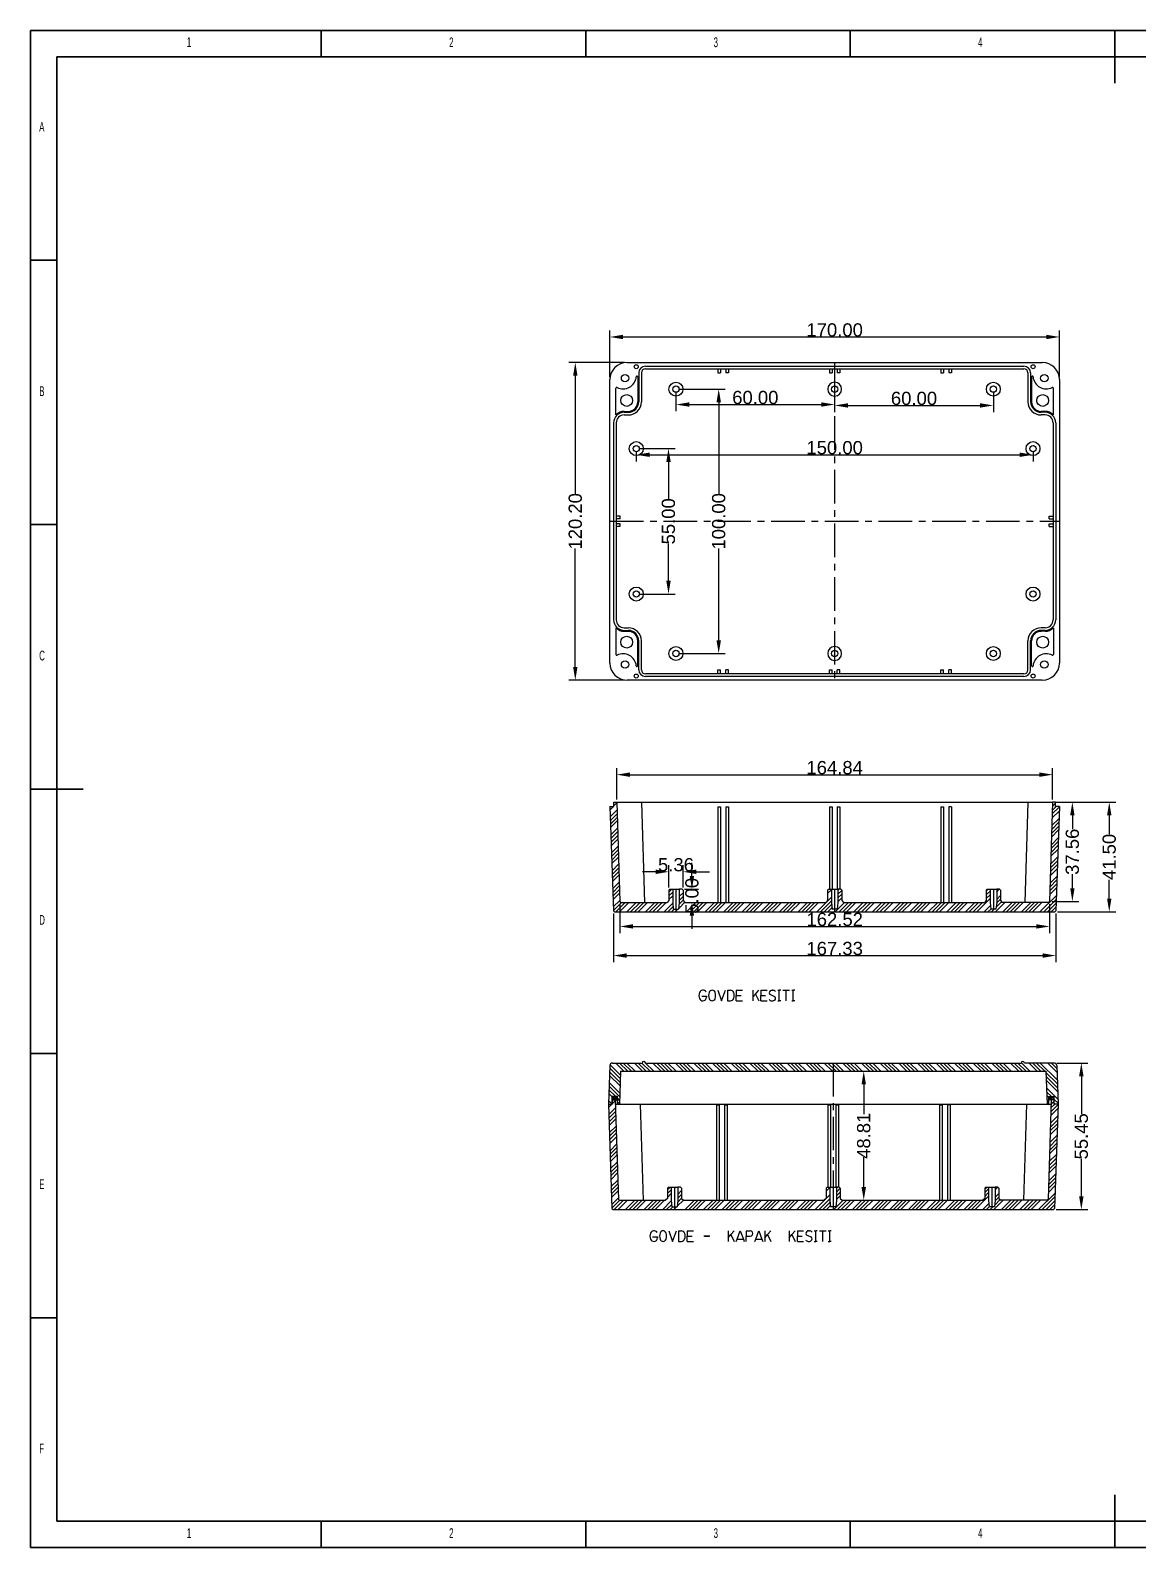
# Model space of a CAD drawing. Header units: millimetres. Extents: x 5 to 415, y 5 to 292.
# Drawn here: x 5 to 214.3, y 5 to 292 of the extents above; entities that cross this region are included whole.
import ezdxf

# ---------------------------------------------------------------- set-up
doc = ezdxf.new("R2010")
doc.units = ezdxf.units.MM
doc.linetypes.add('CENTER', pattern=[10.16, 6.35, -1.27, 1.27, -1.27])
doc.linetypes.add('solid', pattern=[0])
doc.layers.add('1', color=7, linetype='solid')
doc.layers.add('LAYER_1', color=179, linetype='Continuous', lineweight=15)
doc.styles.add('SLDTEXTSTYLE1', font='TXT', dxfattribs={"width": 0.605})
doc.styles.get("Standard").update_dxf_attribs({"font": 'ARIAL.TTF'})

msp = doc.modelspace()

# ---------------------------------------------------------------- linework, layer by layer
at = {"layer": '1', "color": 0, "linetype": 'solid'}
for p, q in [((114.56, 226.43), (114.56, 235.25)), ((117.06, 234), (197.06, 234)), ((199.56, 226.43), (199.56, 235.25)), ((117.31, 229.18), (106.78, 229.18)), ((117.81, 229.18), (196.31, 229.18)), ((120.03, 227.23), (120.03, 221.75)), ((120.53, 227.23), (120.53, 221.75)), ((121.28, 228.48), (192.85, 228.48)), ((121.28, 227.98), (192.85, 227.98)), ((134.98, 227.98), (134.98, 227.23)), ((134.98, 227.23), (135.48, 227.23)), ((135.48, 227.98), (135.48, 227.23)), ((136.48, 227.98), (136.48, 227.23)), ((136.98, 227.23), (136.48, 227.23)), ((136.98, 227.98), (136.98, 227.23)), ((156.06, 227.98), (156.06, 227.23)), ((156.06, 227.23), (156.56, 227.23)), ((156.56, 227.98), (156.56, 227.23)), ((157.56, 227.98), (157.56, 227.23)), ((158.06, 227.23), (157.56, 227.23)), ((158.06, 227.98), (158.06, 227.23)), ((177.15, 227.98), (177.15, 227.23)), ((177.15, 227.23), (177.65, 227.23)), ((177.65, 227.98), (177.65, 227.23)), ((178.65, 227.98), (178.65, 227.23)), ((179.15, 227.23), (178.65, 227.23)), ((179.15, 227.98), (179.15, 227.23)), ((193.6, 227.23), (193.6, 221.75)), ((194.1, 227.23), (194.1, 221.75)), ((108.03, 226.68), (108.03, 204.24)), ((114.56, 172.33), (114.56, 225.93)), ((115.71, 219.28), (115.71, 224.32)), ((119.85, 226.45), (119.85, 221.75)), ((127.56, 224.13), (136.39, 224.13)), ((194.27, 226.45), (194.27, 221.75)), ((198.41, 219.28), (198.41, 224.32)), ((199.56, 225.93), (199.56, 172.33)), ((127.06, 223.63), (127.06, 219.97)), ((129.56, 221.22), (154.56, 221.22)), ((135.14, 221.63), (135.14, 204.24)), ((157.06, 223.63), (157.06, 219.8)), ((157.06, 223.63), (157.06, 219.97)), ((159.56, 221.05), (184.56, 221.05)), ((187.06, 223.63), (187.06, 219.8)), ((117.26, 219.93), (118.03, 219.93)), ((117.26, 219.75), (118.03, 219.75)), ((117.26, 219.25), (118.03, 219.25)), ((196.86, 219.93), (196.1, 219.93)), ((196.86, 219.75), (196.1, 219.75)), ((196.86, 219.25), (196.1, 219.25)), ((115.26, 217.75), (115.26, 180.5)), ((115.76, 217.75), (115.76, 180.5)), ((198.36, 217.75), (198.36, 180.5)), ((198.86, 217.75), (198.86, 180.5)), ((120.06, 212.88), (126.89, 212.88)), ((119.56, 212.38), (119.56, 210.47)), ((122.06, 211.72), (192.06, 211.72)), ((125.64, 210.38), (125.64, 203.39)), ((194.56, 212.38), (194.56, 210.47)), ((116.51, 200.13), (115.76, 200.13)), ((116.51, 199.63), (115.76, 199.63)), ((116.51, 198.63), (115.76, 198.63)), ((116.51, 198.13), (115.76, 198.13)), ((116.51, 199.63), (116.51, 200.13)), ((116.51, 198.13), (116.51, 198.63)), ((197.61, 199.63), (197.61, 200.13)), ((197.61, 200.13), (198.36, 200.13)), ((197.61, 199.63), (198.36, 199.63)), ((197.61, 198.13), (197.61, 198.63)), ((197.61, 198.63), (198.36, 198.63)), ((197.61, 198.13), (198.36, 198.13)), ((108.03, 171.58), (108.03, 194.02)), ((125.64, 187.88), (125.64, 194.87)), ((135.14, 176.63), (135.14, 194.02)), ((120.06, 185.38), (126.89, 185.38)), ((115.71, 178.98), (115.71, 173.94)), ((117.26, 179), (118.03, 179)), ((117.26, 178.5), (118.03, 178.5)), ((117.26, 178.33), (118.03, 178.33)), ((196.86, 179), (196.1, 179)), ((196.86, 178.5), (196.1, 178.5)), ((196.86, 178.33), (196.1, 178.33)), ((198.41, 178.98), (198.41, 173.94)), ((119.85, 171.81), (119.85, 176.5)), ((120.03, 171.03), (120.03, 176.5)), ((120.53, 171.03), (120.53, 176.5)), ((193.6, 171.03), (193.6, 176.5)), ((194.1, 171.03), (194.1, 176.5)), ((194.27, 171.81), (194.27, 176.5)), ((127.56, 174.13), (136.39, 174.13)), ((192.85, 170.28), (121.28, 170.28)), ((192.85, 169.78), (121.28, 169.78)), ((134.98, 170.28), (134.98, 171.03)), ((134.98, 171.03), (135.48, 171.03)), ((135.48, 170.28), (135.48, 171.03)), ((136.48, 170.28), (136.48, 171.03)), ((136.98, 171.03), (136.48, 171.03)), ((136.98, 170.28), (136.98, 171.03)), ((156.06, 171.03), (156.56, 171.03)), ((156.06, 170.28), (156.06, 171.03)), ((156.56, 170.28), (156.56, 171.03)), ((157.56, 170.28), (157.56, 171.03)), ((158.06, 171.03), (157.56, 171.03)), ((158.06, 170.28), (158.06, 171.03)), ((177.15, 171.03), (177.65, 171.03)), ((177.15, 170.28), (177.15, 171.03)), ((177.65, 170.28), (177.65, 171.03)), ((178.65, 170.28), (178.65, 171.03)), ((179.15, 171.03), (178.65, 171.03)), ((179.15, 170.28), (179.15, 171.03)), ((117.31, 169.08), (106.78, 169.08)), ((196.31, 169.08), (117.81, 169.08)), ((115.85, 146.52), (115.85, 152.46)), ((198.27, 146.52), (198.27, 152.46)), ((118.35, 151.21), (195.77, 151.21)), ((114.56, 145.22), (115.31, 145.22)), ((114.56, 145.22), (115.23, 125.47)), ((114.59, 144.59), (115.22, 145.22)), ((114.63, 143.23), (115.9, 144.5)), ((114.66, 142.55), (115.92, 143.81)), ((115.31, 145.22), (115.31, 146.02)), ((115.31, 146.02), (115.31, 146.02)), ((115.31, 146.02), (198.27, 146.02)), ((115.31, 145.32), (115.86, 145.86)), ((115.85, 146.02), (116.44, 127.19)), ((120.53, 146.02), (121.12, 127.04)), ((134.98, 145.12), (134.98, 127.04)), ((134.98, 145.12), (135.48, 145.12)), ((135.48, 145.12), (135.48, 127.04)), ((136.48, 145.12), (136.48, 127.04)), ((136.48, 145.12), (136.98, 145.12)), ((136.98, 145.12), (136.98, 127.04)), ((156.06, 145.12), (156.06, 129.54)), ((156.06, 145.12), (156.56, 145.12)), ((156.56, 145.12), (156.56, 129.54)), ((157.56, 145.12), (157.56, 129.54)), ((157.56, 145.12), (158.06, 145.12)), ((158.06, 145.12), (158.06, 129.54)), ((177.15, 145.12), (177.65, 145.12)), ((177.15, 145.12), (177.15, 127.04)), ((177.65, 145.12), (177.65, 127.04)), ((178.65, 145.12), (178.65, 127.04)), ((179.15, 145.12), (178.65, 145.12)), ((179.15, 145.12), (179.15, 127.04)), ((193.6, 146.02), (193.01, 127.04)), ((198.27, 146.02), (197.7, 127.24)), ((198.18, 143.05), (199.54, 144.4)), ((198.21, 143.78), (199.56, 145.13)), ((198.23, 144.5), (198.95, 145.22)), ((198.25, 145.23), (198.81, 145.79)), ((198.81, 146.02), (198.27, 146.02)), ((198.77, 146.02), (203.25, 146.02)), ((198.81, 145.22), (198.81, 146.02)), ((199.56, 145.22), (198.81, 145.22)), ((199.56, 145.22), (198.9, 125.47)), ((199.31, 146.02), (210.22, 146.02)), ((202, 143.52), (202, 140.89)), ((208.97, 143.52), (208.97, 139.95)), ((114.68, 141.87), (115.94, 143.13)), ((114.7, 141.19), (115.96, 142.45)), ((114.75, 139.82), (116.01, 141.08)), ((198.07, 139.42), (199.41, 140.76)), ((198.09, 140.15), (199.44, 141.49)), ((198.12, 140.87), (199.46, 142.22)), ((198.14, 141.6), (199.49, 142.95)), ((114.77, 139.14), (116.03, 140.4)), ((114.79, 138.46), (116.05, 139.72)), ((114.82, 137.78), (116.07, 139.04)), ((197.98, 136.52), (199.32, 137.85)), ((198, 137.24), (199.34, 138.58)), ((198.03, 137.97), (199.36, 139.31)), ((114.86, 136.42), (116.11, 137.67)), ((114.89, 135.74), (116.13, 136.99)), ((114.91, 135.06), (116.15, 136.31)), ((114.93, 134.38), (116.18, 135.62)), ((197.89, 133.61), (199.22, 134.94)), ((197.91, 134.34), (199.24, 135.67)), ((197.96, 135.79), (199.29, 137.12)), ((114.98, 133.02), (116.22, 134.26)), ((115, 132.34), (116.24, 133.58)), ((115.02, 131.66), (116.26, 132.89)), ((115.05, 130.98), (116.28, 132.21)), ((123.22, 132.84), (120.72, 132.84)), ((125.72, 129.84), (125.72, 134.09)), ((128.4, 129.84), (128.4, 134.09)), ((130.08, 132.04), (130.08, 134.54)), ((130.9, 132.84), (133.4, 132.84)), ((197.8, 130.71), (199.12, 132.02)), ((197.85, 132.16), (199.17, 133.48)), ((197.87, 132.89), (199.19, 134.21)), ((202, 129.74), (202, 132.37)), ((115.09, 129.62), (116.32, 130.85)), ((115.12, 128.93), (116.34, 130.16)), ((115.14, 128.25), (116.36, 129.48)), ((125.92, 129.54), (125.72, 129.34)), ((125.72, 128.99), (126.27, 129.54)), ((125.72, 129.34), (125.72, 127.39)), ((125.92, 129.54), (127.69, 129.54)), ((126.44, 129.54), (126.44, 127.02)), ((127.69, 129.54), (127.69, 127.02)), ((128.2, 129.54), (127.69, 129.54)), ((128.2, 129.54), (128.4, 129.34)), ((128.4, 129.34), (128.4, 127.39)), ((128.7, 129.54), (131.33, 129.54)), ((155.92, 129.54), (155.72, 129.34)), ((155.72, 128.74), (156.44, 129.45)), ((155.72, 129.34), (155.72, 127.39)), ((155.92, 129.54), (157.69, 129.54)), ((156.44, 129.54), (156.44, 127.02)), ((157.06, 129.54), (157.06, 125.27)), ((157.69, 129.54), (157.69, 127.02)), ((158.2, 129.54), (157.69, 129.54)), ((157.69, 129.29), (157.94, 129.54)), ((157.69, 128.59), (158.4, 129.3)), ((158.2, 129.54), (158.4, 129.34)), ((158.4, 129.34), (158.4, 127.39)), ((185.92, 129.54), (185.72, 129.34)), ((185.72, 129.18), (186.08, 129.54)), ((185.72, 129.34), (185.72, 127.39)), ((185.72, 128.48), (186.44, 129.2)), ((185.92, 129.54), (187.69, 129.54)), ((186.44, 129.54), (186.44, 127.02)), ((187.06, 129.54), (187.06, 125.77)), ((187.69, 129.54), (187.69, 127.02)), ((188.2, 129.54), (187.69, 129.54)), ((187.69, 129.04), (188.19, 129.54)), ((188.2, 129.54), (188.4, 129.34)), ((188.4, 129.34), (188.4, 127.39)), ((197.74, 128.53), (199.04, 129.84)), ((197.76, 129.26), (199.07, 130.57)), ((197.78, 129.98), (199.09, 131.3)), ((208.97, 127.77), (208.97, 131.34)), ((115.16, 127.57), (116.39, 128.8)), ((115.21, 126.21), (116.43, 127.43)), ((115.23, 125.53), (116.74, 127.04)), ((115.67, 125.27), (117.44, 127.04)), ((116.38, 125.27), (118.15, 127.04)), ((116.44, 127.19), (116.59, 127.04)), ((116.44, 126.69), (116.44, 121.25)), ((116.59, 127.04), (125.37, 127.04)), ((117.78, 125.27), (119.55, 127.04)), ((118.49, 125.27), (120.26, 127.04)), ((119.19, 125.27), (120.96, 127.04)), ((119.89, 125.27), (121.66, 127.04)), ((121.3, 125.27), (123.07, 127.04)), ((122, 125.27), (123.77, 127.04)), ((122.71, 125.27), (124.48, 127.04)), ((123.41, 125.27), (125.18, 127.04)), ((124.82, 125.27), (126.45, 126.9)), ((125.72, 127.39), (125.37, 127.04)), ((125.72, 128.29), (126.44, 129)), ((125.72, 127.58), (126.44, 128.3)), ((126.44, 127.02), (126.56, 125.77)), ((127.69, 127.02), (127.56, 125.77)), ((127.58, 125.92), (128.73, 127.07)), ((127.66, 126.7), (128.4, 127.45)), ((127.69, 128.14), (128.4, 128.86)), ((127.69, 127.44), (128.4, 128.15)), ((128.4, 127.39), (128.75, 127.04)), ((128.75, 127.04), (155.37, 127.04)), ((129.04, 125.27), (130.81, 127.04)), ((129.25, 127.04), (131.33, 127.04)), ((129.74, 125.27), (131.51, 127.04)), ((130.45, 125.27), (132.22, 127.04)), ((131.15, 125.27), (132.92, 127.04)), ((132.56, 125.27), (134.33, 127.04)), ((133.26, 125.27), (135.03, 127.04)), ((133.97, 125.27), (135.74, 127.04)), ((134.67, 125.27), (136.44, 127.04)), ((136.08, 125.27), (137.85, 127.04)), ((136.78, 125.27), (138.55, 127.04)), ((137.48, 125.27), (139.25, 127.04)), ((138.19, 125.27), (139.96, 127.04)), ((139.59, 125.27), (141.36, 127.04)), ((140.3, 125.27), (142.07, 127.04)), ((141, 125.27), (142.77, 127.04)), ((141.71, 125.27), (143.48, 127.04)), ((143.11, 125.27), (144.88, 127.04)), ((143.82, 125.27), (145.59, 127.04)), ((144.52, 125.27), (146.29, 127.04)), ((145.22, 125.27), (146.99, 127.04)), ((146.63, 125.27), (148.4, 127.04)), ((147.33, 125.27), (149.1, 127.04)), ((148.04, 125.27), (149.81, 127.04)), ((148.74, 125.27), (150.51, 127.04)), ((150.15, 125.27), (151.92, 127.04)), ((150.85, 125.27), (152.62, 127.04)), ((151.56, 125.27), (153.33, 127.04)), ((152.26, 125.27), (154.03, 127.04)), ((153.67, 125.27), (156.44, 128.04)), ((154.37, 125.27), (156.44, 127.34)), ((155.07, 125.27), (156.47, 126.67)), ((155.72, 127.39), (155.37, 127.04)), ((156.44, 127.02), (156.56, 125.77)), ((157.18, 125.27), (158.95, 127.04)), ((157.69, 127.02), (157.56, 125.77)), ((157.69, 127.89), (158.4, 128.6)), ((157.69, 127.18), (158.4, 127.9)), ((157.89, 125.27), (159.66, 127.04)), ((158.4, 127.39), (158.75, 127.04)), ((158.59, 125.27), (160.36, 127.04)), ((158.75, 127.04), (185.37, 127.04)), ((159.3, 125.27), (161.07, 127.04)), ((160.7, 125.27), (162.47, 127.04)), ((161.41, 125.27), (163.18, 127.04)), ((162.11, 125.27), (163.88, 127.04)), ((162.81, 125.27), (164.58, 127.04)), ((164.22, 125.27), (165.99, 127.04)), ((164.92, 125.27), (166.69, 127.04)), ((165.63, 125.27), (167.4, 127.04)), ((166.33, 125.27), (168.1, 127.04)), ((167.74, 125.27), (169.51, 127.04)), ((168.44, 125.27), (170.21, 127.04)), ((169.15, 125.27), (170.92, 127.04)), ((169.85, 125.27), (171.62, 127.04)), ((171.26, 125.27), (173.03, 127.04)), ((171.96, 125.27), (173.73, 127.04)), ((172.66, 125.27), (174.43, 127.04)), ((173.37, 125.27), (175.14, 127.04)), ((174.77, 125.27), (176.54, 127.04)), ((175.48, 125.27), (177.25, 127.04)), ((176.18, 125.27), (177.95, 127.04)), ((176.89, 125.27), (178.66, 127.04)), ((178.29, 125.27), (180.06, 127.04)), ((179, 125.27), (180.77, 127.04)), ((179.7, 125.27), (181.47, 127.04)), ((180.4, 125.27), (182.17, 127.04)), ((181.81, 125.27), (183.58, 127.04)), ((182.51, 125.27), (184.28, 127.04)), ((183.22, 125.27), (184.99, 127.04)), ((183.92, 125.27), (186.44, 127.79)), ((185.33, 125.27), (186.5, 126.44)), ((185.72, 127.39), (185.37, 127.04)), ((185.72, 127.78), (186.44, 128.49)), ((186.44, 127.02), (186.56, 125.77)), ((187.44, 125.27), (189.21, 127.04)), ((187.69, 127.02), (187.56, 125.77)), ((187.6, 126.14), (188.63, 127.16)), ((187.68, 126.92), (188.4, 127.64)), ((187.69, 127.63), (188.4, 128.35)), ((188.4, 127.39), (188.75, 127.04)), ((197.49, 127.04), (188.75, 127.04)), ((188.85, 125.27), (190.62, 127.04)), ((189.55, 125.27), (191.32, 127.04)), ((190.25, 125.27), (192.02, 127.04)), ((190.96, 125.27), (192.73, 127.04)), ((192.36, 125.27), (194.13, 127.04)), ((193.07, 125.27), (194.84, 127.04)), ((193.77, 125.27), (195.54, 127.04)), ((194.48, 125.27), (196.25, 127.04)), ((195.88, 125.27), (199, 128.38)), ((196.59, 125.27), (198.97, 127.65)), ((197.29, 125.27), (198.95, 126.93)), ((197.7, 127.24), (197.49, 127.04)), ((197.7, 126.74), (197.7, 121.25)), ((198.2, 127.24), (203.25, 127.24)), ((115.23, 125.47), (115.44, 125.27)), ((115.23, 124.97), (115.23, 115.74)), ((115.44, 125.27), (198.69, 125.27)), ((125.52, 125.27), (126.52, 126.26)), ((126.23, 125.27), (126.73, 125.77)), ((126.56, 125.77), (127.56, 125.77)), ((126.93, 125.27), (127.43, 125.77)), ((130.08, 124.54), (130.08, 122.04)), ((155.78, 125.27), (156.54, 126.03)), ((157.56, 125.77), (156.56, 125.77)), ((186.03, 125.27), (186.56, 125.8)), ((187.56, 125.77), (186.56, 125.77)), ((186.74, 125.27), (187.24, 125.77)), ((197.99, 125.27), (198.92, 126.2)), ((198.9, 125.47), (198.69, 125.27)), ((198.9, 124.97), (198.9, 115.74)), ((199.19, 125.27), (210.22, 125.27)), ((118.94, 122.5), (195.2, 122.5)), ((117.73, 116.99), (196.4, 116.99)), ((131.92, 109.33), (132.82, 109.33)), ((132.82, 109.33), (132.82, 109.11)), ((134.95, 110.44), (135.68, 108.44)), ((135.68, 108.44), (136.41, 110.44)), ((136.81, 110.44), (136.81, 108.44)), ((136.81, 110.44), (137.37, 110.44)), ((138.46, 110.44), (139.64, 110.44)), ((138.46, 110.44), (138.46, 109.44)), ((138.46, 109.44), (139.38, 109.44)), ((138.46, 108.44), (138.46, 109.44)), ((141.58, 110.44), (141.58, 109.13)), ((141.58, 109.13), (142.08, 109.72)), ((141.58, 109.13), (141.58, 108.44)), ((142.08, 109.72), (142.7, 110.44)), ((142.08, 109.72), (142.7, 108.44)), ((143.1, 110.44), (144.27, 110.44)), ((143.1, 110.44), (143.1, 109.44)), ((143.1, 109.44), (144.01, 109.44)), ((143.1, 108.44), (143.1, 109.44)), ((144.9, 109.61), (145.69, 109.27)), ((145.22, 110.44), (145.39, 110.44)), ((146.3, 110.44), (146.58, 110.44)), ((146.58, 108.44), (146.58, 110.44)), ((146.87, 110.44), (146.58, 110.44)), ((147.27, 110.44), (147.91, 110.44)), ((147.91, 108.44), (147.91, 110.44)), ((147.91, 110.44), (148.55, 110.44)), ((148.95, 110.44), (149.23, 110.44)), ((149.23, 108.44), (149.23, 110.44)), ((149.52, 110.44), (149.23, 110.44)), ((136.81, 108.44), (137.37, 108.44)), ((138.46, 108.44), (139.64, 108.44)), ((143.1, 108.44), (144.27, 108.44)), ((145.16, 108.44), (145.37, 108.44)), ((146.3, 108.44), (146.58, 108.44)), ((146.87, 108.44), (146.58, 108.44)), ((148.95, 108.44), (149.23, 108.44)), ((149.52, 108.44), (149.23, 108.44)), ((114.55, 96.18), (114.29, 88.89)), ((116.52, 93.01), (114.51, 95.01)), ((116.54, 93.69), (114.54, 95.69)), ((116.56, 94.37), (114.59, 96.34)), ((115.05, 96.67), (120.67, 96.67)), ((117.22, 95.12), (115.67, 96.67)), ((116.59, 95.12), (116.37, 88.89)), ((117.93, 95.12), (116.38, 96.67)), ((116.59, 95.12), (197, 95.12)), ((118.63, 95.12), (117.08, 96.67)), ((119.33, 95.12), (117.78, 96.67)), ((120.74, 95.12), (119.19, 96.67)), ((121.45, 95.12), (119.9, 96.67)), ((122.15, 95.12), (120.6, 96.67)), ((121.27, 96.7), (121.01, 96.96)), ((121.27, 96.67), (192.32, 96.67)), ((122.85, 95.12), (121.3, 96.67)), ((124.26, 95.12), (122.71, 96.67)), ((124.97, 95.12), (123.42, 96.67)), ((125.67, 95.12), (124.12, 96.67)), ((126.37, 95.12), (124.82, 96.67)), ((127.08, 95.12), (125.53, 96.67)), ((128.49, 95.12), (126.94, 96.67)), ((129.19, 95.12), (127.64, 96.67)), ((129.89, 95.12), (128.34, 96.67)), ((130.6, 95.12), (129.05, 96.67)), ((132.01, 95.12), (130.46, 96.67)), ((132.71, 95.12), (131.16, 96.67)), ((133.41, 95.12), (131.86, 96.67)), ((134.12, 95.12), (132.57, 96.67)), ((135.53, 95.12), (133.98, 96.67)), ((136.23, 95.12), (134.68, 96.67)), ((136.93, 95.12), (135.38, 96.67)), ((137.64, 95.12), (136.09, 96.67)), ((139.05, 95.12), (137.5, 96.67)), ((139.75, 95.12), (138.2, 96.67)), ((140.45, 95.12), (138.9, 96.67)), ((141.16, 95.12), (139.61, 96.67)), ((142.57, 95.12), (141.02, 96.67)), ((143.27, 95.12), (141.72, 96.67)), ((143.97, 95.12), (142.42, 96.67)), ((144.68, 95.12), (143.13, 96.67)), ((146.09, 95.12), (144.54, 96.67)), ((146.79, 95.12), (145.24, 96.67)), ((147.49, 95.12), (145.94, 96.67)), ((148.2, 95.12), (146.65, 96.67)), ((149.61, 95.12), (148.06, 96.67)), ((150.31, 95.12), (148.76, 96.67)), ((151.01, 95.12), (149.46, 96.67)), ((151.72, 95.12), (150.17, 96.67)), ((153.13, 95.12), (151.58, 96.67)), ((153.83, 95.12), (152.28, 96.67)), ((154.53, 95.12), (152.98, 96.67)), ((155.24, 95.12), (153.69, 96.67)), ((156.65, 95.12), (155.1, 96.67)), ((157.35, 95.12), (155.8, 96.67)), ((158.05, 95.12), (156.5, 96.67)), ((158.76, 95.12), (157.21, 96.67)), ((157.29, 95.12), (163.81, 95.12)), ((160.17, 95.12), (158.62, 96.67)), ((160.87, 95.12), (159.32, 96.67)), ((161.57, 95.12), (160.02, 96.67)), ((162.28, 95.12), (160.73, 96.67)), ((163.69, 95.12), (162.14, 96.67)), ((164.39, 95.12), (162.84, 96.67)), ((165.09, 95.12), (163.54, 96.67)), ((165.8, 95.12), (164.25, 96.67)), ((167.21, 95.12), (165.66, 96.67)), ((167.91, 95.12), (166.36, 96.67)), ((168.61, 95.12), (167.06, 96.67)), ((169.32, 95.12), (167.77, 96.67)), ((170.73, 95.12), (169.18, 96.67)), ((171.43, 95.12), (169.88, 96.67)), ((172.13, 95.12), (170.58, 96.67)), ((172.84, 95.12), (171.29, 96.67)), ((174.25, 95.12), (172.7, 96.67)), ((174.95, 95.12), (173.4, 96.67)), ((175.65, 95.12), (174.1, 96.67)), ((176.36, 95.12), (174.81, 96.67)), ((177.77, 95.12), (176.22, 96.67)), ((178.47, 95.12), (176.92, 96.67)), ((179.17, 95.12), (177.62, 96.67)), ((179.88, 95.12), (178.33, 96.67)), ((181.29, 95.12), (179.74, 96.67)), ((181.99, 95.12), (180.44, 96.67)), ((182.69, 95.12), (181.14, 96.67)), ((183.4, 95.12), (181.85, 96.67)), ((184.81, 95.12), (183.26, 96.67)), ((185.51, 95.12), (183.96, 96.67)), ((186.21, 95.12), (184.66, 96.67)), ((186.92, 95.12), (185.37, 96.67)), ((188.33, 95.12), (186.78, 96.67)), ((189.03, 95.12), (187.48, 96.67)), ((189.73, 95.12), (188.18, 96.67)), ((190.44, 95.12), (188.89, 96.67)), ((191.85, 95.12), (190.3, 96.67)), ((192.55, 95.12), (191, 96.67)), ((193.25, 95.12), (191.7, 96.67)), ((193.96, 95.12), (192.33, 96.75)), ((198.54, 96.67), (192.92, 96.67)), ((195.37, 95.12), (193.82, 96.67)), ((196.07, 95.12), (194.52, 96.67)), ((196.77, 95.12), (195.22, 96.67)), ((199.13, 93.46), (195.93, 96.67)), ((197, 95.12), (197.22, 88.89)), ((199.16, 92.73), (197.01, 94.88)), ((199.08, 94.92), (197.34, 96.67)), ((199.06, 95.65), (198.04, 96.67)), ((198.89, 96.52), (198.89, 96.52)), ((199.04, 96.67), (204.95, 96.67)), ((199.04, 96.18), (199.29, 88.89)), ((116.42, 90.29), (114.42, 92.29)), ((116.44, 90.97), (114.44, 92.97)), ((116.49, 92.33), (114.49, 94.33)), ((162.56, 92.62), (162.56, 86.99)), ((199.18, 92), (197.03, 94.15)), ((199.21, 91.27), (197.06, 93.42)), ((199.26, 89.81), (197.11, 91.96)), ((203.7, 94.17), (203.7, 87.08)), ((114.99, 88.9), (114.32, 89.57)), ((114.99, 90.3), (114.37, 90.93)), ((115.61, 90.39), (114.39, 91.61)), ((114.99, 90.39), (115.99, 90.39)), ((114.99, 88.89), (114.99, 90.39)), ((115.02, 90.05), (115.34, 90.37)), ((115.02, 89.91), (115.48, 90.37)), ((115.02, 89.77), (115.61, 90.37)), ((115.02, 89.79), (115.02, 90.29)), ((115.04, 90.34), (115.04, 90.35)), ((115.04, 89.69), (115.04, 89.69)), ((115.04, 89.69), (115.58, 89.69)), ((115.04, 88.89), (115.04, 89.69)), ((115.04, 88.99), (115.59, 89.53)), ((115.09, 90.37), (115.89, 90.37)), ((115.09, 89.72), (115.89, 89.72)), ((115.1, 89.72), (115.75, 90.37)), ((115.24, 89.72), (115.89, 90.37)), ((115.51, 89.72), (115.97, 90.17)), ((115.58, 89.69), (116.17, 70.86)), ((115.65, 89.72), (115.97, 90.04)), ((115.79, 89.72), (115.97, 89.9)), ((115.95, 89.74), (115.95, 89.74)), ((115.97, 89.79), (115.97, 90.29)), ((115.99, 88.89), (115.99, 90.39)), ((116.4, 89.61), (115.99, 90.01)), ((116.37, 88.93), (115.99, 89.3)), ((198.05, 90.32), (197.14, 91.23)), ((197.54, 90.12), (197.16, 90.51)), ((197.54, 89.42), (197.19, 89.78)), ((198, 89.69), (197.43, 70.91)), ((197.54, 90.32), (198.59, 90.32)), ((197.54, 88.89), (197.54, 90.32)), ((197.57, 90.11), (197.75, 90.29)), ((197.57, 89.84), (198.02, 90.29)), ((197.57, 89.79), (197.57, 90.22)), ((197.59, 90.27), (197.59, 90.27)), ((197.6, 89.73), (198.16, 90.29)), ((197.64, 90.29), (198.49, 90.29)), ((198.49, 89.72), (197.64, 89.72)), ((197.71, 89.72), (198.29, 90.29)), ((197.85, 89.72), (198.43, 90.29)), ((197.98, 88.9), (198.54, 89.46)), ((198.54, 89.69), (198, 89.69)), ((198.26, 89.72), (198.57, 90.03)), ((198.39, 89.72), (198.57, 89.9)), ((198.54, 88.89), (198.54, 89.69)), ((198.55, 89.74), (198.55, 89.74)), ((198.57, 89.79), (198.57, 90.22)), ((198.59, 88.89), (198.59, 90.32)), ((199.29, 89.08), (198.59, 89.78)), ((198.78, 88.89), (198.59, 89.07)), ((114.29, 88.89), (114.96, 69.14)), ((114.29, 88.89), (114.99, 88.89)), ((114.29, 88.89), (114.29, 88.89)), ((114.32, 88.26), (114.95, 88.89)), ((114.36, 86.9), (115.63, 88.17)), ((114.39, 86.22), (115.65, 87.48)), ((114.41, 85.54), (115.67, 86.8)), ((114.43, 84.86), (115.69, 86.12)), ((115.61, 88.89), (197.98, 88.89)), ((120.29, 88.89), (120.85, 70.71)), ((134.71, 88.79), (134.71, 70.71)), ((134.71, 88.79), (135.21, 88.79)), ((135.21, 88.79), (135.21, 70.71)), ((136.21, 88.79), (136.21, 70.71)), ((136.21, 88.79), (136.71, 88.79)), ((136.71, 88.79), (136.71, 70.71)), ((155.79, 88.79), (155.79, 73.21)), ((155.79, 88.79), (156.29, 88.79)), ((156.29, 88.79), (156.29, 73.21)), ((157.29, 88.79), (157.29, 73.21)), ((157.29, 88.79), (157.79, 88.79)), ((157.79, 88.79), (157.79, 73.21)), ((176.88, 88.79), (177.38, 88.79)), ((176.88, 88.79), (176.88, 70.71)), ((177.38, 88.79), (177.38, 70.71)), ((178.38, 88.79), (178.38, 70.71)), ((178.88, 88.79), (178.38, 88.79)), ((178.88, 88.79), (178.88, 70.71)), ((193.3, 88.89), (192.74, 70.71)), ((197.87, 85.27), (199.22, 86.62)), ((197.91, 86.72), (199.27, 88.08)), ((197.94, 87.45), (199.29, 88.8)), ((197.96, 88.17), (198.68, 88.89)), ((199.29, 88.89), (198.59, 88.89)), ((199.29, 88.89), (198.63, 69.14)), ((114.48, 83.5), (115.74, 84.75)), ((114.5, 82.81), (115.76, 84.07)), ((114.52, 82.13), (115.78, 83.39)), ((197.8, 83.09), (199.14, 84.43)), ((197.82, 83.82), (199.17, 85.16)), ((197.85, 84.54), (199.19, 85.89)), ((114.55, 81.45), (115.8, 82.71)), ((114.59, 80.09), (115.84, 81.34)), ((114.62, 79.41), (115.86, 80.66)), ((197.69, 79.46), (199.02, 80.79)), ((197.71, 80.19), (199.05, 81.52)), ((197.73, 80.91), (199.07, 82.25)), ((197.76, 81.64), (199.09, 82.98)), ((114.64, 78.73), (115.88, 79.98)), ((114.66, 78.05), (115.91, 79.29)), ((114.71, 76.69), (115.95, 77.93)), ((162.56, 73.21), (162.56, 78.84)), ((197.6, 76.56), (198.92, 77.88)), ((197.62, 77.28), (198.95, 78.61)), ((197.64, 78.01), (198.97, 79.34)), ((203.7, 71.44), (203.7, 78.53)), ((114.73, 76.01), (115.97, 77.25)), ((114.75, 75.33), (115.99, 76.56)), ((114.78, 74.65), (116.01, 75.88)), ((197.51, 73.65), (198.82, 74.97)), ((197.53, 74.38), (198.85, 75.7)), ((197.58, 75.83), (198.9, 77.15)), ((114.82, 73.29), (116.05, 74.52)), ((114.85, 72.61), (116.07, 73.83)), ((114.87, 71.93), (116.09, 73.15)), ((114.89, 71.24), (116.12, 72.47)), ((125.65, 73.21), (125.45, 73.01)), ((125.45, 72.66), (126, 73.21)), ((125.45, 73.01), (125.45, 71.06)), ((125.45, 71.96), (126.17, 72.67)), ((125.45, 71.25), (126.17, 71.97)), ((125.65, 73.21), (127.42, 73.21)), ((126.17, 73.21), (126.17, 70.69)), ((127.42, 73.21), (127.42, 70.69)), ((127.93, 73.21), (127.42, 73.21)), ((127.42, 71.81), (128.13, 72.53)), ((127.42, 71.11), (128.13, 71.82)), ((127.93, 73.21), (128.13, 73.01)), ((128.13, 73.01), (128.13, 71.06)), ((155.65, 73.21), (155.45, 73.01)), ((155.45, 72.41), (156.17, 73.12)), ((155.45, 73.01), (155.45, 71.06)), ((155.65, 73.21), (157.42, 73.21)), ((156.17, 73.21), (156.17, 70.69)), ((156.79, 73.21), (156.79, 68.94)), ((157.42, 73.21), (157.42, 70.69)), ((157.93, 73.21), (157.42, 73.21)), ((157.42, 72.96), (157.67, 73.21)), ((157.42, 72.26), (158.13, 72.98)), ((157.42, 71.56), (158.13, 72.27)), ((157.93, 73.21), (158.13, 73.01)), ((158.13, 73.01), (158.13, 71.06)), ((185.65, 73.21), (185.45, 73.01)), ((185.45, 72.86), (185.81, 73.21)), ((185.45, 73.01), (185.45, 71.06)), ((185.45, 72.15), (186.17, 72.87)), ((185.45, 71.45), (186.17, 72.16)), ((185.65, 73.21), (187.42, 73.21)), ((186.17, 73.21), (186.17, 70.69)), ((186.79, 73.21), (186.79, 69.44)), ((187.42, 73.21), (187.42, 70.69)), ((187.93, 73.21), (187.42, 73.21)), ((187.42, 72.71), (187.92, 73.21)), ((187.42, 71.3), (188.13, 72.02)), ((187.93, 73.21), (188.13, 73.01)), ((188.13, 73.01), (188.13, 71.06)), ((195.61, 68.94), (198.73, 72.05)), ((197.47, 72.2), (198.77, 73.51)), ((197.49, 72.93), (198.8, 74.24)), ((114.94, 69.88), (116.16, 71.1)), ((114.96, 69.2), (116.47, 70.71)), ((114.96, 69.14), (115.17, 68.94)), ((115.17, 68.94), (198.42, 68.94)), ((115.4, 68.94), (117.17, 70.71)), ((116.11, 68.94), (117.88, 70.71)), ((116.17, 70.86), (116.32, 70.71)), ((116.32, 70.71), (125.1, 70.71)), ((117.51, 68.94), (119.28, 70.71)), ((118.22, 68.94), (119.99, 70.71)), ((118.92, 68.94), (120.69, 70.71)), ((119.62, 68.94), (121.39, 70.71)), ((121.03, 68.94), (122.8, 70.71)), ((121.73, 68.94), (123.5, 70.71)), ((122.44, 68.94), (124.21, 70.71)), ((123.14, 68.94), (124.91, 70.71)), ((124.55, 68.94), (126.18, 70.57)), ((125.45, 71.06), (125.1, 70.71)), ((125.25, 68.94), (126.25, 69.93)), ((125.96, 68.94), (126.46, 69.44)), ((126.17, 70.69), (126.29, 69.44)), ((126.29, 69.44), (127.29, 69.44)), ((126.66, 68.94), (127.16, 69.44)), ((127.42, 70.69), (127.29, 69.44)), ((127.31, 69.59), (128.46, 70.74)), ((127.39, 70.37), (128.13, 71.12)), ((128.13, 71.06), (128.48, 70.71)), ((128.48, 70.71), (155.1, 70.71)), ((128.77, 68.94), (130.54, 70.71)), ((129.47, 68.94), (131.24, 70.71)), ((130.18, 68.94), (131.95, 70.71)), ((130.88, 68.94), (132.65, 70.71)), ((132.29, 68.94), (134.06, 70.71)), ((132.99, 68.94), (134.76, 70.71)), ((133.7, 68.94), (135.47, 70.71)), ((134.4, 68.94), (136.17, 70.71)), ((135.81, 68.94), (137.58, 70.71)), ((136.51, 68.94), (138.28, 70.71)), ((137.21, 68.94), (138.98, 70.71)), ((137.92, 68.94), (139.69, 70.71)), ((139.32, 68.94), (141.09, 70.71)), ((140.03, 68.94), (141.8, 70.71)), ((140.73, 68.94), (142.5, 70.71)), ((141.44, 68.94), (143.21, 70.71)), ((142.84, 68.94), (144.61, 70.71)), ((143.55, 68.94), (145.32, 70.71)), ((144.25, 68.94), (146.02, 70.71)), ((144.95, 68.94), (146.72, 70.71)), ((146.36, 68.94), (148.13, 70.71)), ((147.06, 68.94), (148.83, 70.71)), ((147.77, 68.94), (149.54, 70.71)), ((148.47, 68.94), (150.24, 70.71)), ((149.88, 68.94), (151.65, 70.71)), ((150.58, 68.94), (152.35, 70.71)), ((151.29, 68.94), (153.06, 70.71)), ((151.99, 68.94), (153.76, 70.71)), ((153.4, 68.94), (156.17, 71.71)), ((154.1, 68.94), (156.17, 71.01)), ((154.8, 68.94), (156.2, 70.34)), ((155.45, 71.06), (155.1, 70.71)), ((155.51, 68.94), (156.27, 69.7)), ((156.17, 70.69), (156.29, 69.44)), ((157.29, 69.44), (156.29, 69.44)), ((156.91, 68.94), (158.68, 70.71)), ((157.42, 70.69), (157.29, 69.44)), ((157.42, 70.85), (158.13, 71.57)), ((157.62, 68.94), (159.39, 70.71)), ((158.13, 71.06), (158.48, 70.71)), ((158.32, 68.94), (160.09, 70.71)), ((158.48, 70.71), (185.1, 70.71)), ((158.98, 70.71), (163.81, 70.71)), ((159.03, 68.94), (160.8, 70.71)), ((160.43, 68.94), (162.2, 70.71)), ((161.14, 68.94), (162.91, 70.71)), ((161.84, 68.94), (163.61, 70.71)), ((162.54, 68.94), (164.31, 70.71)), ((163.95, 68.94), (165.72, 70.71)), ((164.65, 68.94), (166.42, 70.71)), ((165.36, 68.94), (167.13, 70.71)), ((166.06, 68.94), (167.83, 70.71)), ((167.47, 68.94), (169.24, 70.71)), ((168.17, 68.94), (169.94, 70.71)), ((168.88, 68.94), (170.65, 70.71)), ((169.58, 68.94), (171.35, 70.71)), ((170.99, 68.94), (172.76, 70.71)), ((171.69, 68.94), (173.46, 70.71)), ((172.39, 68.94), (174.16, 70.71)), ((173.1, 68.94), (174.87, 70.71)), ((174.5, 68.94), (176.27, 70.71)), ((175.21, 68.94), (176.98, 70.71)), ((175.91, 68.94), (177.68, 70.71)), ((176.62, 68.94), (178.39, 70.71)), ((178.02, 68.94), (179.79, 70.71)), ((178.73, 68.94), (180.5, 70.71)), ((179.43, 68.94), (181.2, 70.71)), ((180.13, 68.94), (181.9, 70.71)), ((181.54, 68.94), (183.31, 70.71)), ((182.24, 68.94), (184.01, 70.71)), ((182.95, 68.94), (184.72, 70.71)), ((183.65, 68.94), (186.17, 71.46)), ((185.06, 68.94), (186.23, 70.11)), ((185.45, 71.06), (185.1, 70.71)), ((185.76, 68.94), (186.29, 69.47)), ((186.17, 70.69), (186.29, 69.44)), ((187.29, 69.44), (186.29, 69.44)), ((186.47, 68.94), (186.97, 69.44)), ((187.17, 68.94), (188.94, 70.71)), ((187.42, 70.69), (187.29, 69.44)), ((187.33, 69.81), (188.36, 70.84)), ((187.41, 70.59), (188.13, 71.31)), ((188.13, 71.06), (188.48, 70.71)), ((197.22, 70.71), (188.48, 70.71)), ((188.58, 68.94), (190.35, 70.71)), ((189.28, 68.94), (191.05, 70.71)), ((189.98, 68.94), (191.75, 70.71)), ((190.69, 68.94), (192.46, 70.71)), ((192.09, 68.94), (193.86, 70.71)), ((192.8, 68.94), (194.57, 70.71)), ((193.5, 68.94), (195.27, 70.71)), ((194.21, 68.94), (195.98, 70.71)), ((196.32, 68.94), (198.7, 71.33)), ((197.02, 68.94), (198.68, 70.6)), ((197.43, 70.91), (197.22, 70.71)), ((197.72, 68.94), (198.65, 69.87)), ((198.63, 69.14), (198.42, 68.94)), ((198.92, 68.94), (204.95, 68.94)), ((122.65, 63.82), (123.55, 63.82)), ((123.55, 63.82), (123.55, 63.61)), ((125.69, 64.93), (126.41, 62.93)), ((126.41, 62.93), (127.14, 64.93)), ((127.54, 64.93), (127.54, 62.93)), ((127.54, 64.93), (128.1, 64.93)), ((129.2, 64.93), (130.37, 64.93)), ((129.2, 64.93), (129.2, 63.93)), ((129.2, 63.93), (130.11, 63.93)), ((129.2, 62.93), (129.2, 63.93)), ((133.45, 63.93), (132.31, 63.93)), ((132.45, 63.93), (133.31, 63.93)), ((136.94, 64.93), (136.94, 63.63)), ((136.94, 63.63), (137.44, 64.22)), ((136.94, 63.63), (136.94, 62.93)), ((137.44, 64.22), (138.06, 64.93)), ((137.44, 64.22), (138.06, 62.93)), ((138.46, 62.93), (138.62, 63.36)), ((138.62, 63.36), (139.21, 64.93)), ((138.62, 63.36), (139.8, 63.36)), ((139.21, 64.93), (139.8, 63.36)), ((139.8, 63.36), (139.96, 62.93)), ((140.36, 64.93), (141.08, 64.93)), ((140.36, 64.93), (140.36, 63.93)), ((140.36, 63.93), (141.08, 63.93)), ((140.36, 62.93), (140.36, 63.93)), ((141.98, 62.93), (142.15, 63.36)), ((142.15, 63.36), (142.73, 64.93)), ((142.15, 63.36), (143.32, 63.36)), ((142.73, 64.93), (143.32, 63.36)), ((143.32, 63.36), (143.48, 62.93)), ((143.88, 64.93), (143.88, 63.63)), ((143.88, 63.63), (144.39, 64.22)), ((143.88, 63.63), (143.88, 62.93)), ((144.39, 64.22), (145, 64.93)), ((144.39, 64.22), (145, 62.93)), ((148.49, 64.93), (148.49, 63.63)), ((148.49, 63.63), (148.99, 64.22)), ((148.49, 63.63), (148.49, 62.93)), ((148.99, 64.22), (149.61, 64.93)), ((148.99, 64.22), (149.61, 62.93)), ((150.01, 64.93), (151.18, 64.93)), ((150.01, 64.93), (150.01, 63.93)), ((150.01, 63.93), (150.92, 63.93)), ((150.01, 62.93), (150.01, 63.93)), ((151.81, 64.1), (152.6, 63.77)), ((152.13, 64.94), (152.3, 64.93)), ((153.21, 64.93), (153.49, 64.93)), ((153.49, 62.93), (153.49, 64.93)), ((153.78, 64.93), (153.49, 64.93)), ((154.18, 64.93), (154.82, 64.93)), ((154.82, 62.93), (154.82, 64.93)), ((154.82, 64.93), (155.46, 64.93)), ((155.86, 64.93), (156.14, 64.93)), ((156.14, 62.93), (156.14, 64.93)), ((156.43, 64.93), (156.14, 64.93)), ((127.54, 62.93), (128.1, 62.93)), ((129.2, 62.93), (130.37, 62.93)), ((150.01, 62.93), (151.18, 62.93)), ((152.07, 62.93), (152.27, 62.93)), ((153.21, 62.93), (153.49, 62.93)), ((153.78, 62.93), (153.49, 62.93)), ((155.86, 62.93), (156.14, 62.93)), ((156.43, 62.93), (156.14, 62.93))]:
    msp.add_line(p, q, dxfattribs=at)
at = {"layer": '1', "color": 0, "linetype": 'CENTER'}
for p, q in [((157.06, 229.18), (157.06, 169.08)), ((114.56, 199.13), (199.56, 199.13)), ((127.06, 129.54), (127.06, 125.27)), ((156.79, 96.67), (156.79, 68.94)), ((126.79, 73.21), (126.79, 68.94))]:
    msp.add_line(p, q, dxfattribs=at)
at = {"layer": '1', "color": 0, "linetype": 'solid'}
for centre, radius in [((117.43, 226.2), 0.7), ((119.55, 228.38), 0.375), ((194.58, 228.38), 0.375), ((196.7, 226.2), 0.7), ((127.06, 224.13), 1.32), ((127.06, 224.13), 0.6), ((157.06, 224.13), 0.6), ((187.06, 224.13), 1.32), ((187.06, 224.13), 0.6), ((117.74, 221.99), 1.12), ((196.39, 221.99), 1.12), ((119.56, 212.88), 1.32), ((119.56, 212.88), 0.6), ((194.56, 212.88), 1.32), ((194.56, 212.88), 0.6), ((119.56, 185.38), 1.32), ((194.56, 185.38), 1.32), ((119.56, 185.38), 0.6), ((194.56, 185.38), 0.6), ((117.74, 176.27), 1.12), ((127.06, 174.13), 1.32), ((187.06, 174.13), 1.32), ((196.39, 176.27), 1.12), ((117.43, 172.06), 0.7), ((127.06, 174.13), 0.6), ((157.06, 174.13), 0.6), ((187.06, 174.13), 0.6), ((196.7, 172.06), 0.7), ((119.55, 169.87), 0.375), ((194.58, 169.87), 0.375)]:
    msp.add_circle(centre, radius, dxfattribs=at)
for centre, radius, start, end in [((117.81, 225.93), 3.25, 90, 180), ((121.28, 227.23), 1.25, 90, 180), ((121.28, 227.23), 0.75, 90, 180), ((192.85, 227.23), 1.25, 0, 90), ((192.85, 227.23), 0.75, 0, 90), ((196.31, 225.93), 3.25, 0, 90), ((115.86, 224.32), 0.15, 63.0746, 180), ((117.06, 226.68), 2.5, 243.0746, 355.0209), ((119.7, 226.45), 0.15, 0, 175.0209), ((157.06, 224.13), 1.32, 90, 270), ((157.06, 224.13), 1.32, 270, 90), ((194.42, 226.45), 0.15, 4.9791, 180), ((197.06, 226.68), 2.5, 184.9791, 296.9254), ((198.26, 224.32), 0.15, 0, 116.9254), ((118.03, 221.75), 2.5, 270, 0), ((118.03, 221.75), 2, 270, 0), ((118.03, 221.75), 1.82, 270, 0), ((196.1, 221.75), 2.5, 180, 270), ((196.1, 221.75), 2, 180, 270), ((196.1, 221.75), 1.82, 180, 270), ((117.26, 217.75), 2, 90, 180), ((117.26, 217.75), 2.17, 90, 135.4504), ((117.26, 217.75), 1.5, 90, 180), ((196.86, 217.75), 2.17, 44.5496, 90), ((196.86, 217.75), 2, 0, 90), ((196.86, 217.75), 1.5, 0, 90), ((117.26, 180.5), 2, 180, 270), ((117.26, 180.5), 2.17, 224.5496, 270), ((117.26, 180.5), 1.5, 180, 270), ((118.03, 176.5), 2.5, 0, 90), ((118.03, 176.5), 2, 0, 90), ((118.03, 176.5), 1.82, 0, 90), ((196.1, 176.5), 2.5, 90, 180), ((196.1, 176.5), 2, 90, 180), ((196.1, 176.5), 1.82, 90, 180), ((196.86, 180.5), 1.5, 270, 0), ((196.86, 180.5), 2, 270, 0), ((196.86, 180.5), 2.17, 270, 315.4504), ((157.06, 174.13), 1.32, 90, 270), ((157.06, 174.13), 1.32, 270, 90), ((117.81, 172.33), 3.25, 180, 270), ((115.86, 173.94), 0.15, 180, 296.9254), ((117.06, 171.58), 2.5, 4.9791, 116.9254), ((197.06, 171.58), 2.5, 63.0746, 175.0209), ((196.31, 172.33), 3.25, 270, 0), ((198.26, 173.94), 0.15, 243.0746, 0), ((119.7, 171.81), 0.15, 184.9791, 0), ((121.28, 171.03), 1.25, 180, 270), ((121.28, 171.03), 0.75, 180, 270), ((192.85, 171.03), 0.75, 270, 0), ((192.85, 171.03), 1.25, 270, 0), ((194.42, 171.81), 0.15, 180, 355.0209), ((133.19, 109.44), 1.78, 161.2941, 198.7059), ((132.17, 109.71), 0.735, 35.68, 155.6132), ((132.12, 109.12), 0.698, 271.2256, 359.2735), ((135, 109.44), 1.78, 161.2941, 198.7059), ((133.89, 109.85), 0.595, 15.902, 164.098), ((132.77, 109.44), 1.78, 341.2941, 18.7059), ((137.3, 109.71), 0.735, 24.3868, 84.6174), ((136.28, 109.44), 1.78, 341.2941, 18.7059), ((145.22, 109.91), 0.526, 89.2985, 177.3507), ((145.12, 109.98), 0.43, 185.1823, 239.3448), ((145.38, 109.86), 0.577, 30.522, 89.2985), ((145.47, 108.9), 0.43, 5.1822, 59.3448), ((132.15, 109.12), 0.698, 201.5644, 268.7744), ((133.89, 109.03), 0.595, 195.902, 344.098), ((137.3, 109.17), 0.735, 275.3825, 335.6132), ((145.17, 109.01), 0.577, 210.522, 269.4411), ((145.37, 108.96), 0.526, 269.4411, 357.3507), ((115.05, 96.17), 0.5, 90, 177.9743), ((120.97, 96.67), 0.3, 360, 180), ((192.62, 96.67), 0.3, 360, 180), ((198.54, 96.17), 0.5, 2.0256, 90), ((115.09, 90.29), 0.075, 90, 180), ((115.09, 89.79), 0.075, 180, 270), ((115.89, 90.29), 0.075, 0, 90), ((115.89, 89.79), 0.075, 270, 0), ((197.64, 90.22), 0.075, 90, 180), ((197.64, 89.79), 0.075, 180, 270), ((198.49, 90.22), 0.075, 0, 90), ((198.49, 89.79), 0.075, 270, 0), ((123.92, 63.93), 1.78, 161.2941, 198.7059), ((122.91, 64.2), 0.735, 35.68, 155.6132), ((122.89, 63.62), 0.698, 201.5644, 268.7744), ((122.86, 63.62), 0.698, 271.2256, 359.2735), ((125.74, 63.93), 1.78, 161.2941, 198.7059), ((124.62, 64.34), 0.595, 15.902, 164.098), ((124.62, 63.53), 0.595, 195.902, 344.098), ((123.5, 63.93), 1.78, 341.2941, 18.7059), ((128.03, 64.2), 0.735, 24.3868, 84.6174), ((128.03, 63.67), 0.735, 275.3825, 335.6132), ((127.01, 63.93), 1.78, 341.2941, 18.7059), ((141.08, 64.43), 0.5, 269.9912, 90), ((152.08, 63.51), 0.577, 210.522, 269.4411), ((152.13, 64.41), 0.526, 89.2985, 177.3507), ((152.03, 64.47), 0.43, 185.1823, 239.3448), ((152.28, 63.46), 0.526, 269.4411, 357.3507), ((152.29, 64.36), 0.577, 30.522, 89.2985), ((152.38, 63.4), 0.43, 5.1822, 59.3448)]:
    msp.add_arc(centre, radius, start, end, dxfattribs=at)
for points in [[(117.06, 234.42), (117.06, 233.58), (114.56, 234)], [(197.06, 234.42), (197.06, 233.58), (199.56, 234)], [(107.61, 226.68), (108.44, 226.68), (108.03, 229.18)], [(134.72, 221.63), (135.56, 221.63), (135.14, 224.13)], [(129.56, 221.64), (129.56, 220.81), (127.06, 221.22)], [(154.56, 221.64), (154.56, 220.81), (157.06, 221.22)], [(159.56, 221.47), (159.56, 220.63), (157.06, 221.05)], [(184.56, 221.47), (184.56, 220.63), (187.06, 221.05)], [(125.23, 210.38), (126.06, 210.38), (125.64, 212.88)], [(122.06, 212.14), (122.06, 211.31), (119.56, 211.72)], [(192.06, 212.14), (192.06, 211.31), (194.56, 211.72)], [(125.23, 187.88), (126.06, 187.88), (125.64, 185.38)], [(134.72, 176.63), (135.56, 176.63), (135.14, 174.13)], [(107.61, 171.58), (108.44, 171.58), (108.03, 169.08)], [(118.35, 151.63), (118.35, 150.79), (115.85, 151.21)], [(195.77, 151.63), (195.77, 150.79), (198.27, 151.21)], [(201.59, 143.52), (202.42, 143.52), (202, 146.02)], [(208.56, 143.52), (209.39, 143.52), (208.97, 146.02)], [(123.22, 133.26), (123.22, 132.42), (125.72, 132.84)], [(130.9, 133.26), (130.9, 132.42), (128.4, 132.84)], [(129.66, 132.04), (130.49, 132.04), (130.08, 129.54)], [(201.59, 129.74), (202.42, 129.74), (202, 127.24)], [(129.66, 124.54), (130.49, 124.54), (130.08, 127.04)], [(208.56, 127.77), (209.39, 127.77), (208.97, 125.27)], [(118.94, 122.92), (118.94, 122.09), (116.44, 122.5)], [(195.2, 122.92), (195.2, 122.09), (197.7, 122.5)], [(117.73, 117.41), (117.73, 116.58), (115.23, 116.99)], [(196.4, 117.41), (196.4, 116.58), (198.9, 116.99)], [(162.14, 92.62), (162.98, 92.62), (162.56, 95.12)], [(203.28, 94.17), (204.11, 94.17), (203.7, 96.67)], [(162.14, 73.21), (162.98, 73.21), (162.56, 70.71)], [(203.28, 71.44), (204.11, 71.44), (203.7, 68.94)]]:
    msp.add_solid(points, dxfattribs=at)
at = {"layer": 'LAYER_1', "color": 0, "lineweight": 30}
for p, q in [((414.59, 292), (5, 292)), ((5, 292), (5, 5)), ((60, 287), (60, 292)), ((110, 292), (110, 287)), ((160, 287), (160, 292)), ((210, 292), (210, 282)), ((410, 287), (10, 287)), ((10, 287), (10, 10)), ((10, 248.5), (5, 248.5)), ((5, 198.5), (10, 198.5)), ((5, 148.5), (15, 148.5)), ((5, 98.5), (10, 98.5)), ((10, 48.5), (5, 48.5)), ((210, 5), (210, 15)), ((10, 10), (227.8, 10)), ((60, 5), (60, 10)), ((110, 10), (110, 5)), ((160, 5), (160, 10)), ((5, 5), (414.59, 5))]:
    msp.add_line(p, q, dxfattribs=at)

# ---------------------------------------------------------------- texts
at = {"color": 0, "lineweight": 5, "char_height": 1.85, "attachment_point": 1, "style": 'SLDTEXTSTYLE1'}
for s, insert in [('1', (34.58, 290.67)), ('2', (84.17, 290.67)), ('3', (134.17, 290.67)), ('4', (184.17, 290.67)), ('A', (6.67, 274.67)), ('B', (6.67, 224.67)), ('C', (6.67, 174.67)), ('D', (6.67, 124.67)), ('E', (6.67, 74.67)), ('F', (6.67, 24.67)), ('1', (34.58, 8.67)), ('2', (84.17, 8.67)), ('3', (134.17, 8.67)), ('4', (184.17, 8.67))]:
    msp.add_mtext(s, dxfattribs=dict(at, insert=insert))
at = {"layer": '1', "color": 0, "linetype": 'solid', "char_height": 2.5, "attachment_point": 5}
for s, insert in [('\\A1;170.00', (157.06, 235.32)), ('\\A1;60.00', (142.06, 222.54)), ('\\A1;60.00', (172.06, 222.37)), ('\\A1;150.00', (157.06, 213.05)), ('\\A1;164.84', (157.06, 152.53)), ('\\A1;5.36', (127.06, 134.16)), ('\\A1;162.52', (157.07, 123.82)), ('\\A1;167.33', (157.06, 118.32))]:
    msp.add_mtext(s, dxfattribs=dict(at, insert=insert))
at = {"layer": '1', "color": 0, "linetype": 'solid', "char_height": 2.5, "attachment_point": 5, "rotation": 90}
for s, insert in [('\\A1;120.20', (108.03, 199.13)), ('\\A1;100.00', (135.14, 199.13)), ('\\A1;55.00', (125.64, 199.13)), ('\\A1;37.56', (202, 136.63)), ('\\A1;41.50', (208.97, 135.65)), ('\\A1;5.00', (130.08, 128.29)), ('\\A1;48.81', (162.56, 82.91)), ('\\A1;55.45', (203.7, 82.8))]:
    msp.add_mtext(s, dxfattribs=dict(at, insert=insert))

doc.saveas('drawing.dxf')
